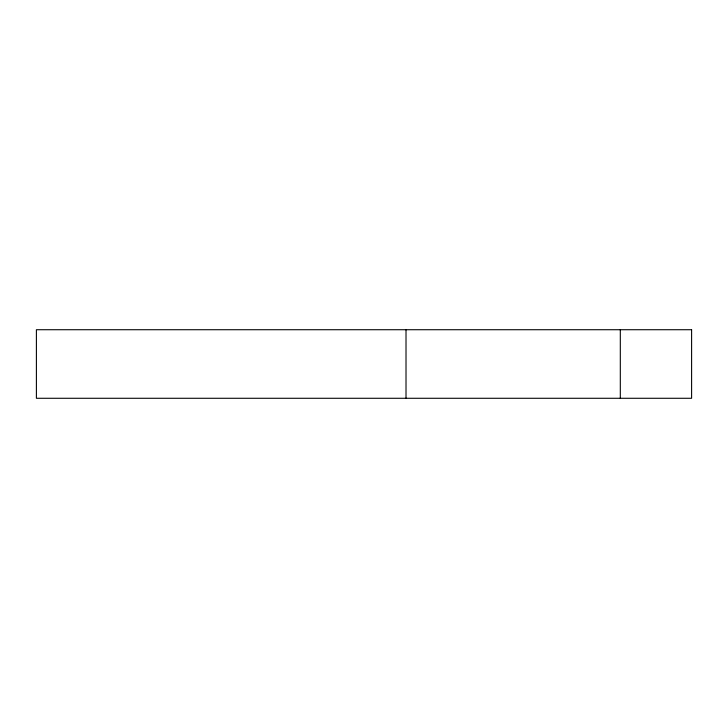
<?xml version="1.0" encoding="UTF-8"?>
<svg xmlns="http://www.w3.org/2000/svg" width="728" height="728" viewBox="0 0 728 728"><rect width="100%" height="100%" fill="white"/><g stroke="black" fill="none" stroke-linecap="round" stroke-linejoin="round"><path stroke-width="1.09" d="M620.311 329.72L620.311 398.28M406.015 329.72L406.015 398.28M691.6 329.72L36.4 329.72L36.4 398.28L691.6 398.28L691.6 329.72"/></g></svg>
